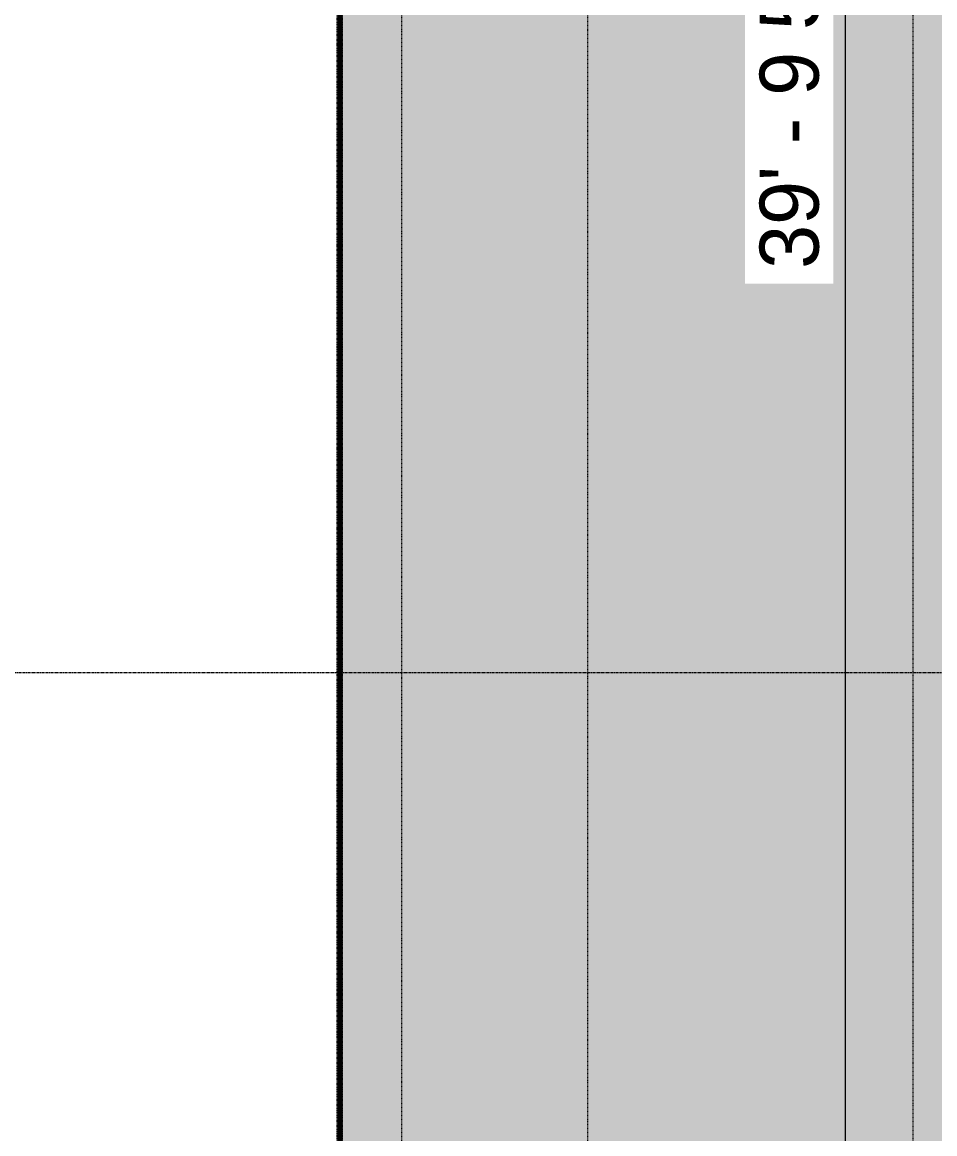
# Model space of a CAD drawing. Header units: inches. Extents: x -4294 to -464, y 9706 to 12475.
# Drawn here: x -1983.2 to -1809.4, y 10415.3 to 10627.2 of the extents above; entities that cross this region are included whole.
import ezdxf

# ---------------------------------------------------------------- set-up
doc = ezdxf.new("R2010")
doc.units = ezdxf.units.IN
doc.header["$MEASUREMENT"] = 0
for name, pattern in [('Aligning Line 1_8_', [0.25, 0.125, -0.125]), ('Double Dash 3_8_', [1, 0.375, -0.125, 0.125, -0.125, 0.125, -0.125]), ('Grid Line 1_2_', [0.875, 0.5, -0.125, 0.125, -0.125])]:
    doc.linetypes.add(name, pattern=pattern)
for name, color, linetype, lineweight in [('0-1', 7, 'Continuous', 5), ('A-ANNO-DIMS', 211, 'Continuous', 9), ('A-ANNO-DIMS-120', 211, 'Continuous', 9), ('A-AREA-1', 53, 'Continuous', 70), ('A-AREA-PATT-1', 10, 'Continuous', 9), ('A-FLOR-1', 133, 'Continuous', 13), ('C-PROP-LINE', 91, 'Double Dash 3_8_', 140), ('G-ANNO-SYMB', 111, 'Aligning Line 1_8_', 9), ('G-ANNO-SYMB-1', 147, 'Aligning Line 1_8_', 9), ('S-GRID-1', 1, 'Grid Line 1_2_', 9)]:
    doc.layers.add(name, color=color, linetype=linetype, lineweight=lineweight)
doc.styles.add('Century Gothic', font='ufonts.com_century-gothic.ttf', dxfattribs={"height": 11.25})
doc.dimstyles.new('OD__1_8__Tol__', dxfattribs={"dimscale": 12, "dimtxt": 11.746893, "dimasz": 1.25, "dimexe": 0.9375, "dimexo": 0.625, "dimgap": 0.15625, "dimtad": 1, "dimdec": 3, "dimrnd": 0.125, "dimzin": 3, "dimdsep": 46, "dimlunit": 4, "dimtxsty": 'Century Gothic', "dimblk1": 'OBLIQUE', "dimblk2": 'OBLIQUE', "dimsah": 1, "dimcen": 0.09, "dimdle": 0.9375, "dimazin": 0, "dimtfac": 1, "dimtdec": 4, "dimtix": 1, "dimtmove": 0, "dimatfit": 3, "dimfxl": 1, "dimtvp": 1, "dimtfill": 1, "dimfrac": 2, "dimtolj": 1, "dimtzin": 0, "dimarcsym": 2})

# ---------------------------------------------------------------- blocks, each defined once
blk = doc.blocks.new('CTR - 2nd Phase_rvt-1-FLOOR PLAN - 2ND FLOOR')
at = {"layer": 'A-AREA-PATT-1'}
blk.add_hatch(color=256, dxfattribs=at).paths.add_polyline_path([(-1610.72, 10379.79), (-1610.72, 10857.39), (-1922.72, 10857.39), (-1922.72, 10379.79), (-1620.2, 10379.79)], flags=0)
at = {"layer": 'A-AREA-1'}
blk.add_line((-1922.72, 10857.39), (-1922.72, 10012.59), dxfattribs=at)
at = {"layer": 'A-FLOR-1'}
blk.add_line((-1922.72, 10857.39), (-1922.72, 10012.59), dxfattribs=at)
blk = doc.blocks.new('CTR - 1st Phase - Unit Layouts_rvt-1-FLOOR PLAN - 2ND FLOOR')
at = {"layer": 'G-ANNO-SYMB-1'}
blk.add_line((-1813.52, 12240.75), (-1813.52, 9846.28), dxfattribs=at)
blk = doc.blocks.new('CTR - 1st Phase - Shell_rvt-1-FLOOR PLAN - 2ND FLOOR')
at = {"layer": 'G-ANNO-SYMB-1'}
blk.add_line((-1910.96, 12363.38), (-1910.96, 9706.24), dxfattribs=at)
at = {"layer": 'S-GRID-1'}
blk.add_line((-464.45, 10503.19), (-4232.19, 10503.19), dxfattribs=at)
blk = doc.blocks.new('Family - ___-1869111-FLOOR PLAN - 2ND FLOOR')
at = {"layer": 'C-PROP-LINE'}
blk.add_line((-1922.72, 10012.59), (-1922.72, 10857.39), dxfattribs=at)
blk = doc.blocks.new('DIMBLOCK15-FLOOR PLAN - 2ND FLOOR')
at = {"layer": 'A-ANNO-DIMS-120', "lineweight": 50}
for p, q in [((-1826.43, 10857.39), (-1833.93, 10864.89)), ((-1826.43, 10857.39), (-1818.93, 10849.89)), ((-1826.43, 10379.79), (-1833.93, 10387.29)), ((-1826.43, 10379.79), (-1818.93, 10372.29))]:
    blk.add_line(p, q, dxfattribs=at)
at = {"layer": 'A-ANNO-DIMS-120'}
for p, q in [((-1823.32, 10857.39), (-1837.68, 10857.39)), ((-1826.43, 10857.39), (-1826.43, 10379.79)), ((-1826.43, 10857.39), (-1823.32, 10857.39)), ((-1823.32, 10379.79), (-1837.68, 10379.79)), ((-1826.43, 10379.79), (-1823.32, 10379.79))]:
    blk.add_line(p, q, dxfattribs=at)
at = {"layer": 'A-ANNO-DIMS-120', "color": 0, "insert": (-1842.72, 10580.18), "char_height": 11.25, "width": 92.1851, "attachment_point": 1, "rotation": 90, "line_spacing_factor": 0.984502, "style": 'Century Gothic', "bg_fill": 3, "box_fill_scale": 1.25, "bg_fill_color": 256, "bg_fill_true_color": 13158600, "bg_fill_transparency": 0}
blk.add_mtext('39\' - 9 5/8"', dxfattribs=at)
blk = doc.blocks.new('_Oblique')
at = {"color": 0, "linetype": 'ByBlock', "lineweight": -2}
blk.add_line((-0.5, -0.5), (0.5, 0.5), dxfattribs=at)

msp = doc.modelspace()

# ---------------------------------------------------------------- linework, layer by layer
at = {"layer": 'G-ANNO-SYMB'}
msp.add_line((-1875.4984, 12363.3839), (-1875.4984, 9706.2403), dxfattribs=at)

# ---------------------------------------------------------------- block references
at = {"layer": '0-1'}
for name in ['CTR - 1st Phase - Shell_rvt-1-FLOOR PLAN - 2ND FLOOR', 'CTR - 1st Phase - Unit Layouts_rvt-1-FLOOR PLAN - 2ND FLOOR', 'CTR - 2nd Phase_rvt-1-FLOOR PLAN - 2ND FLOOR']:
    msp.add_blockref(name, (0, 0), dxfattribs=at)
at = {"layer": 'C-PROP-LINE'}
msp.add_blockref('Family - ___-1869111-FLOOR PLAN - 2ND FLOOR', (0, 0), dxfattribs=at)

# ---------------------------------------------------------------- next in the draw order: dimensions: what is measured, and where the dimension line sits
at = {"layer": 'A-ANNO-DIMS'}
dim = msp.add_linear_dim(base=(-1826.4257, 10379.7894), p1=(-1815.8191, 10857.3894), p2=(-1815.8191, 10379.7894), angle=90, dimstyle='OD__1_8__Tol__', override={"dimpost": '<>', "dimfxl": 477.6}, dxfattribs=at)
dim.commit()
dim.dimension.update_dxf_attribs({"geometry": 'DIMBLOCK15-FLOOR PLAN - 2ND FLOOR', "text_midpoint": (-1834.832, 10618.5894)})

doc.saveas('drawing.dxf')
